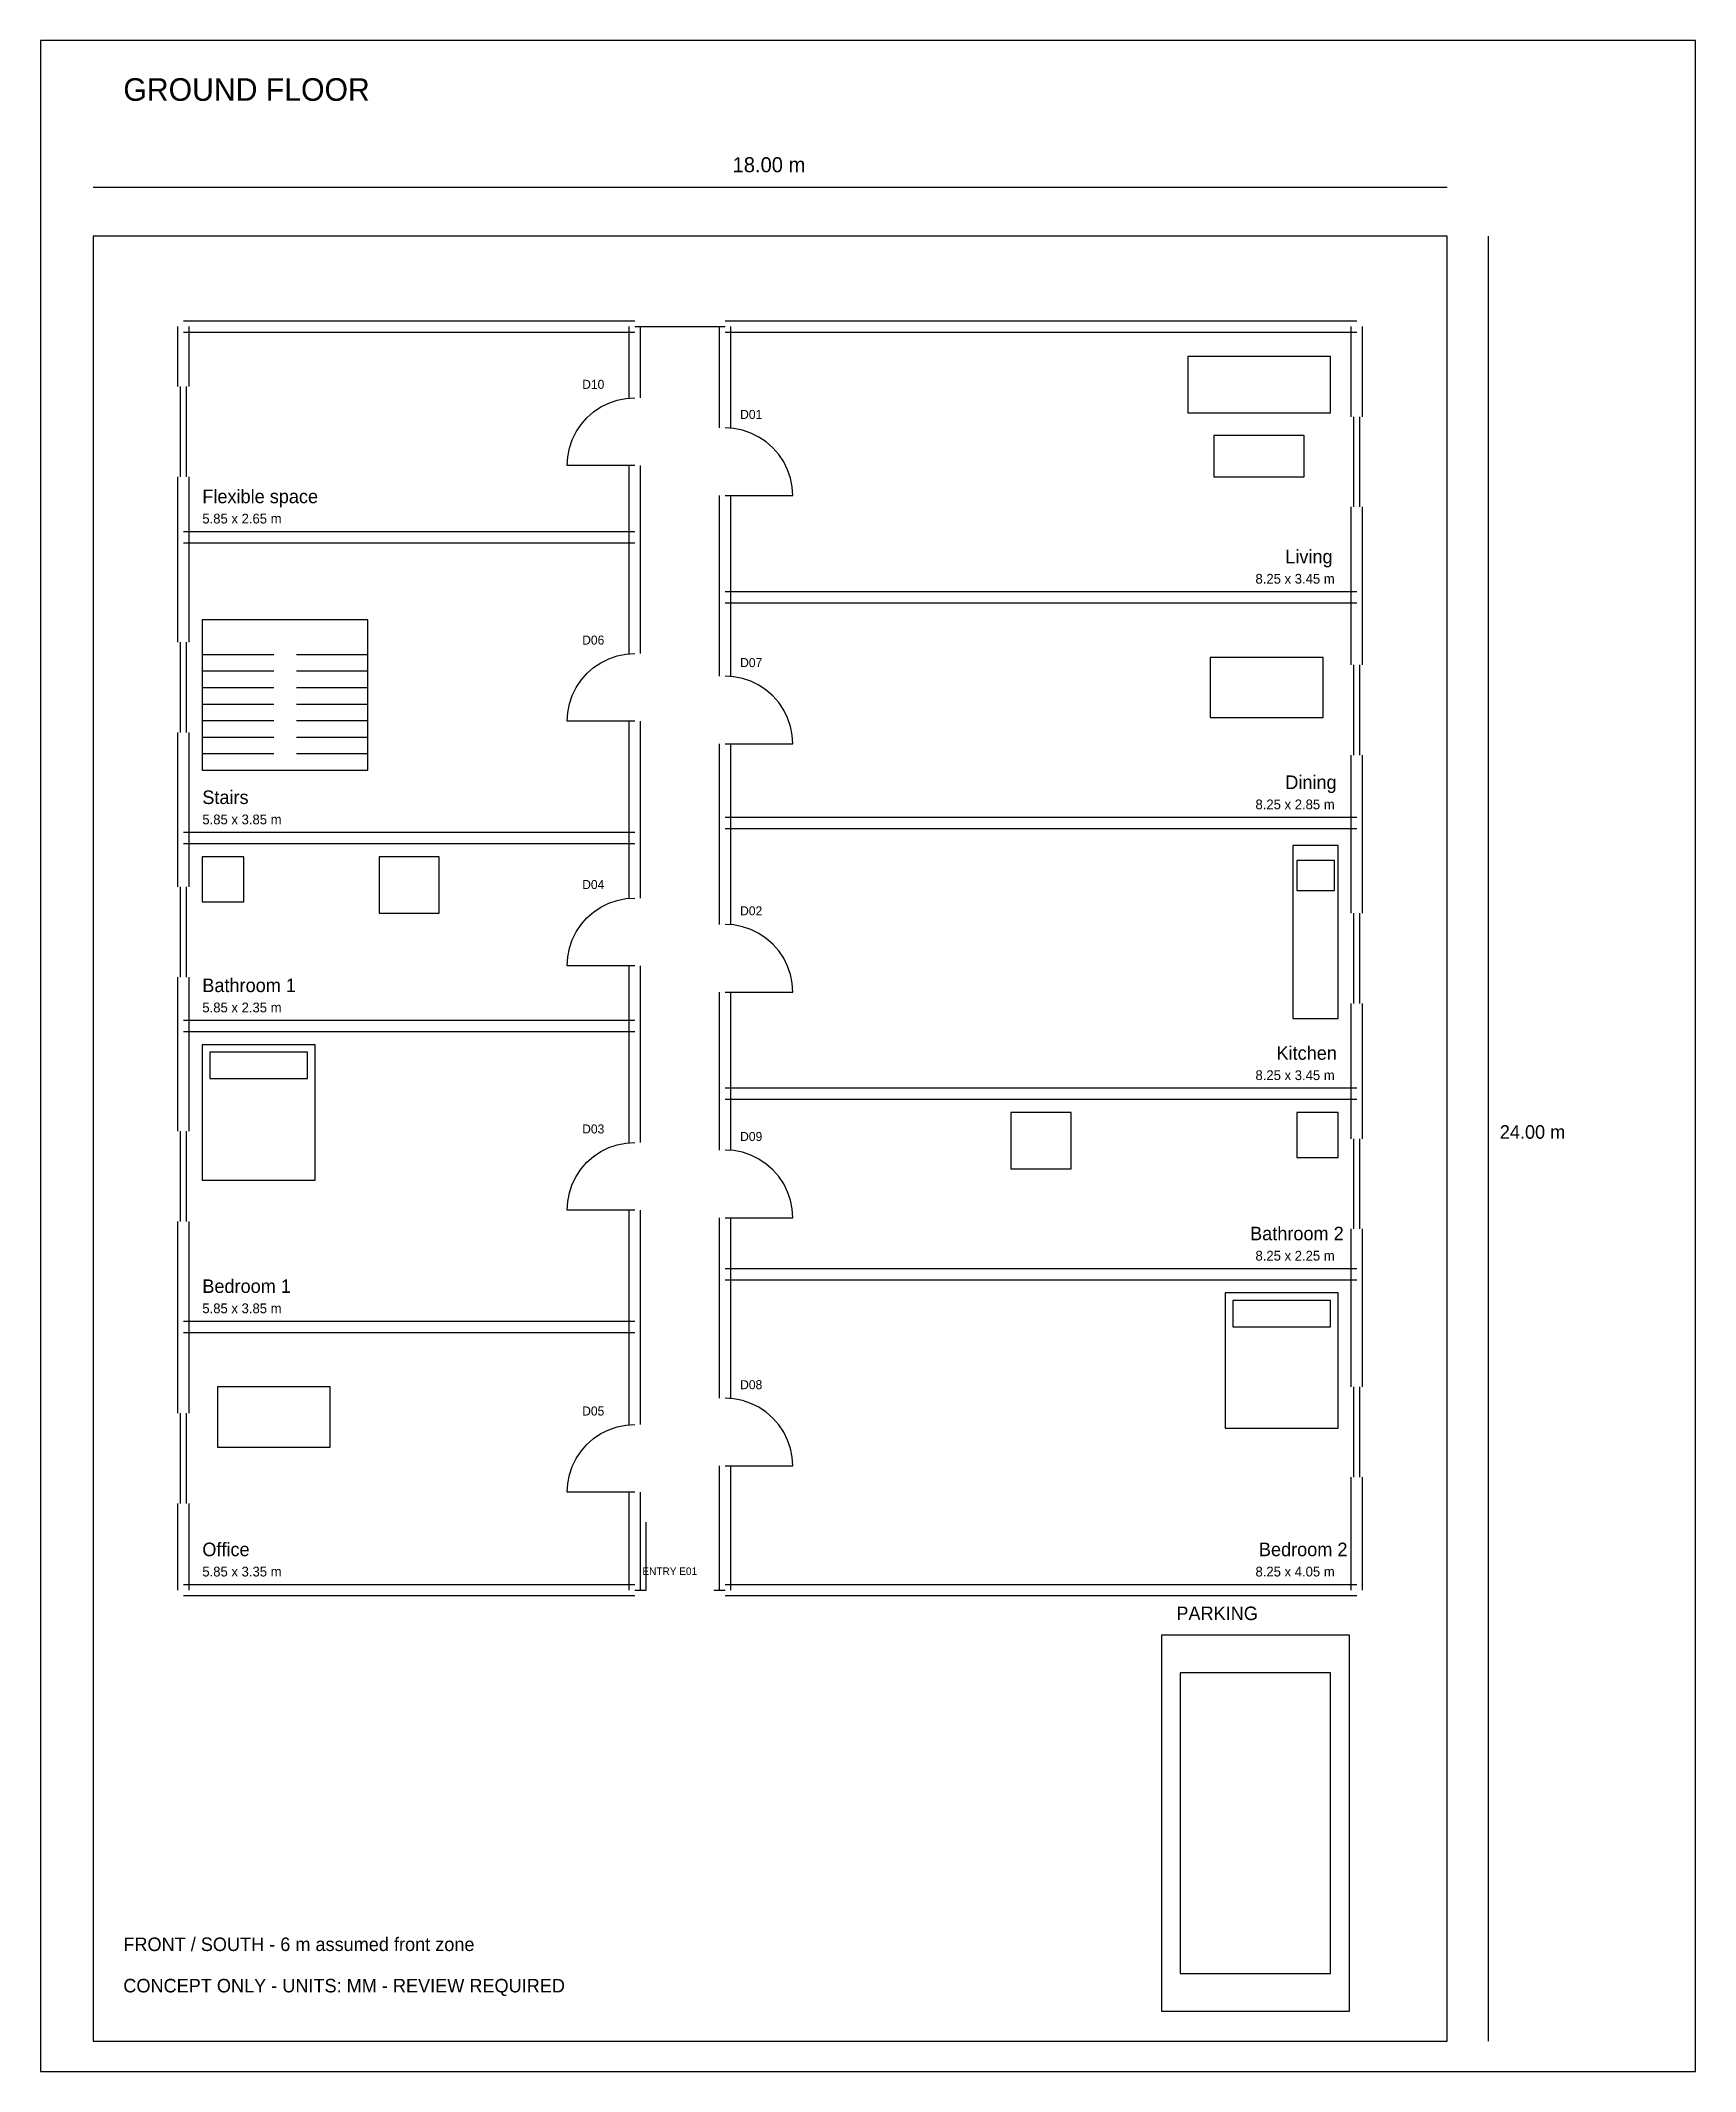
# Model space of a CAD drawing. Header units: millimetres. Extents: x -700 to 21300, y -400 to 26600.
import ezdxf

# ---------------------------------------------------------------- set-up
doc = ezdxf.new("R2010")
doc.units = ezdxf.units.MM
for name, color, linetype in [('DIMENSIONS', 2, 'CONTINUOUS'), ('DOORS', 3, 'CONTINUOUS'), ('FRAME', 8, 'CONTINUOUS'), ('FURNITURE', 8, 'CONTINUOUS'), ('LABELS', 7, 'CONTINUOUS'), ('PLOT', 8, 'CONTINUOUS'), ('SITE', 3, 'CONTINUOUS'), ('STAIRS', 6, 'CONTINUOUS'), ('WALLS', 7, 'CONTINUOUS'), ('WINDOWS', 4, 'CONTINUOUS')]:
    doc.layers.add(name, color=color, linetype=linetype)

msp = doc.modelspace()

# ---------------------------------------------------------------- linework, layer by layer
at = {"layer": 'DIMENSIONS'}
for p, q in [((0, 24650), (18000, 24650)), ((18550, 0), (18550, 24000))]:
    msp.add_line(p, q, dxfattribs=at)
at = {"layer": 'DOORS'}
for p, q in [((6563.6, 21586.4), (6652.1, 21664)), ((6652.1, 21664), (6750, 21729.4)), ((6750, 21729.4), (6855.6, 21781.5)), ((6855.6, 21781.5), (6967.1, 21819.3)), ((6967.1, 21819.3), (7082.5, 21842.3)), ((7082.5, 21842.3), (7200, 21850)), ((6368.5, 21294.4), (6420.6, 21400)), ((6420.6, 21400), (6486, 21497.9)), ((6486, 21497.9), (6563.6, 21586.4)), ((8517.5, 21442.3), (8400, 21450)), ((8632.9, 21419.3), (8517.5, 21442.3)), ((8744.4, 21381.5), (8632.9, 21419.3)), ((8850, 21329.4), (8744.4, 21381.5)), ((6300, 20950), (6307.7, 21067.5)), ((6307.7, 21067.5), (6330.7, 21182.9)), ((6330.7, 21182.9), (6368.5, 21294.4)), ((8947.9, 21264), (8850, 21329.4)), ((9036.4, 21186.4), (8947.9, 21264)), ((9114, 21097.9), (9036.4, 21186.4)), ((9179.4, 21000), (9114, 21097.9)), ((7200, 20950), (6300, 20950)), ((9231.5, 20894.4), (9179.4, 21000)), ((9269.3, 20782.9), (9231.5, 20894.4)), ((8400, 20550), (9300, 20550)), ((9292.3, 20667.5), (9269.3, 20782.9)), ((9300, 20550), (9292.3, 20667.5)), ((6750, 18329.4), (6855.6, 18381.5)), ((6855.6, 18381.5), (6967.1, 18419.3)), ((6967.1, 18419.3), (7082.5, 18442.3)), ((7082.5, 18442.3), (7200, 18450)), ((6420.6, 18000), (6486, 18097.9)), ((6486, 18097.9), (6563.6, 18186.4)), ((6563.6, 18186.4), (6652.1, 18264)), ((6652.1, 18264), (6750, 18329.4)), ((8517.5, 18142.3), (8400, 18150)), ((8632.9, 18119.3), (8517.5, 18142.3)), ((8744.4, 18081.5), (8632.9, 18119.3)), ((6330.7, 17782.9), (6368.5, 17894.4)), ((6368.5, 17894.4), (6420.6, 18000)), ((8850, 18029.4), (8744.4, 18081.5)), ((8947.9, 17964), (8850, 18029.4)), ((9036.4, 17886.4), (8947.9, 17964)), ((9114, 17797.9), (9036.4, 17886.4)), ((6300, 17550), (6307.7, 17667.5)), ((7200, 17550), (6300, 17550)), ((6307.7, 17667.5), (6330.7, 17782.9)), ((9179.4, 17700), (9114, 17797.9)), ((9231.5, 17594.4), (9179.4, 17700)), ((9269.3, 17482.9), (9231.5, 17594.4)), ((9292.3, 17367.5), (9269.3, 17482.9)), ((9300, 17250), (9292.3, 17367.5)), ((8400, 17250), (9300, 17250)), ((6750, 15079.4), (6855.6, 15131.5)), ((6855.6, 15131.5), (6967.1, 15169.3)), ((6967.1, 15169.3), (7082.5, 15192.3)), ((7082.5, 15192.3), (7200, 15200)), ((6486, 14847.9), (6563.6, 14936.4)), ((6563.6, 14936.4), (6652.1, 15014)), ((6652.1, 15014), (6750, 15079.4)), ((8517.5, 14842.3), (8400, 14850)), ((6330.7, 14532.9), (6368.5, 14644.4)), ((6368.5, 14644.4), (6420.6, 14750)), ((6420.6, 14750), (6486, 14847.9)), ((8632.9, 14819.3), (8517.5, 14842.3)), ((8744.4, 14781.5), (8632.9, 14819.3)), ((8850, 14729.4), (8744.4, 14781.5)), ((8947.9, 14664), (8850, 14729.4)), ((9036.4, 14586.4), (8947.9, 14664)), ((9114, 14497.9), (9036.4, 14586.4)), ((6300, 14300), (6307.7, 14417.5)), ((6307.7, 14417.5), (6330.7, 14532.9)), ((9179.4, 14400), (9114, 14497.9)), ((9231.5, 14294.4), (9179.4, 14400)), ((7200, 14300), (6300, 14300)), ((9269.3, 14182.9), (9231.5, 14294.4)), ((9292.3, 14067.5), (9269.3, 14182.9)), ((9300, 13950), (9292.3, 14067.5)), ((8400, 13950), (9300, 13950)), ((6750, 11829.4), (6855.6, 11881.5)), ((6855.6, 11881.5), (6967.1, 11919.3)), ((6967.1, 11919.3), (7082.5, 11942.3)), ((7082.5, 11942.3), (7200, 11950)), ((6486, 11597.9), (6563.6, 11686.4)), ((6563.6, 11686.4), (6652.1, 11764)), ((6652.1, 11764), (6750, 11829.4)), ((8517.5, 11842.3), (8400, 11850)), ((8632.9, 11819.3), (8517.5, 11842.3)), ((8744.4, 11781.5), (8632.9, 11819.3)), ((8850, 11729.4), (8744.4, 11781.5)), ((8947.9, 11664), (8850, 11729.4)), ((9036.4, 11586.4), (8947.9, 11664)), ((6330.7, 11282.9), (6368.5, 11394.4)), ((6368.5, 11394.4), (6420.6, 11500)), ((6420.6, 11500), (6486, 11597.9)), ((9114, 11497.9), (9036.4, 11586.4)), ((9179.4, 11400), (9114, 11497.9)), ((9231.5, 11294.4), (9179.4, 11400)), ((6300, 11050), (6307.7, 11167.5)), ((6307.7, 11167.5), (6330.7, 11282.9)), ((9269.3, 11182.9), (9231.5, 11294.4)), ((9292.3, 11067.5), (9269.3, 11182.9)), ((7200, 11050), (6300, 11050)), ((8400, 10950), (9300, 10950)), ((9300, 10950), (9292.3, 11067.5)), ((8517.5, 8542.3), (8400, 8550)), ((8632.9, 8519.3), (8517.5, 8542.3)), ((8744.4, 8481.5), (8632.9, 8519.3)), ((8850, 8429.4), (8744.4, 8481.5)), ((8947.9, 8364), (8850, 8429.4)), ((6750, 8079.4), (6855.6, 8131.5)), ((6855.6, 8131.5), (6967.1, 8169.3)), ((6967.1, 8169.3), (7082.5, 8192.3)), ((7082.5, 8192.3), (7200, 8200)), ((9036.4, 8286.4), (8947.9, 8364)), ((9114, 8197.9), (9036.4, 8286.4)), ((9179.4, 8100), (9114, 8197.9)), ((9231.5, 7994.4), (9179.4, 8100)), ((6420.6, 7750), (6486, 7847.9)), ((6486, 7847.9), (6563.6, 7936.4)), ((6563.6, 7936.4), (6652.1, 8014)), ((6652.1, 8014), (6750, 8079.4)), ((9269.3, 7882.9), (9231.5, 7994.4)), ((9292.3, 7767.5), (9269.3, 7882.9)), ((6330.7, 7532.9), (6368.5, 7644.4)), ((6368.5, 7644.4), (6420.6, 7750)), ((8400, 7650), (9300, 7650)), ((9300, 7650), (9292.3, 7767.5)), ((6300, 7300), (6307.7, 7417.5)), ((7200, 7300), (6300, 7300)), ((6307.7, 7417.5), (6330.7, 7532.9)), ((7350, 6000), (7350, 6900))]:
    msp.add_line(p, q, dxfattribs=at)
at = {"layer": 'FRAME'}
for p, q in [((21300, 26600), (-700, 26600)), ((-700, 26600), (-700, -400)), ((21300, -400), (21300, 26600)), ((-700, -400), (21300, -400))]:
    msp.add_line(p, q, dxfattribs=at)
at = {"layer": 'FURNITURE'}
for p, q in [((16450, 22400), (14550, 22400)), ((14550, 22400), (14550, 21650)), ((16450, 21650), (16450, 22400)), ((14550, 21650), (16450, 21650)), ((16100, 21350), (14900, 21350)), ((14900, 21350), (14900, 20800)), ((16100, 20800), (16100, 21350)), ((14900, 20800), (16100, 20800)), ((16350, 18400), (14850, 18400)), ((14850, 18400), (14850, 17600)), ((16350, 17600), (16350, 18400)), ((14850, 17600), (16350, 17600)), ((2000, 15750), (1450, 15750)), ((1450, 15750), (1450, 15150)), ((2000, 15150), (2000, 15750)), ((4600, 15750), (3800, 15750)), ((3800, 15750), (3800, 15000)), ((4600, 15000), (4600, 15750)), ((16550, 15900), (15950, 15900)), ((15950, 15900), (15950, 13600)), ((16500, 15700), (16000, 15700)), ((16000, 15700), (16000, 15300)), ((16500, 15300), (16500, 15700)), ((16550, 13600), (16550, 15900)), ((1450, 15150), (2000, 15150)), ((16000, 15300), (16500, 15300)), ((3800, 15000), (4600, 15000)), ((15950, 13600), (16550, 13600)), ((2950, 13250), (1450, 13250)), ((1450, 13250), (1450, 11450)), ((2950, 11450), (2950, 13250)), ((2850, 13150), (1550, 13150)), ((1550, 13150), (1550, 12800)), ((2850, 12800), (2850, 13150)), ((1550, 12800), (2850, 12800)), ((13000, 12350), (12200, 12350)), ((12200, 12350), (12200, 11600)), ((13000, 11600), (13000, 12350)), ((16550, 12350), (16000, 12350)), ((16000, 12350), (16000, 11750)), ((16550, 11750), (16550, 12350)), ((16000, 11750), (16550, 11750)), ((1450, 11450), (2950, 11450)), ((12200, 11600), (13000, 11600)), ((16550, 9950), (15050, 9950)), ((15050, 9950), (15050, 8150)), ((16450, 9850), (15150, 9850)), ((15150, 9850), (15150, 9500)), ((16450, 9500), (16450, 9850)), ((16550, 8150), (16550, 9950)), ((15150, 9500), (16450, 9500)), ((3150, 8700), (1650, 8700)), ((1650, 8700), (1650, 7900)), ((3150, 7900), (3150, 8700)), ((15050, 8150), (16550, 8150)), ((1650, 7900), (3150, 7900)), ((16450, 4900), (14450, 4900)), ((14450, 4900), (14450, 900)), ((16450, 900), (16450, 4900)), ((14450, 900), (16450, 900))]:
    msp.add_line(p, q, dxfattribs=at)
at = {"layer": 'PLOT'}
for p, q in [((18000, 24000), (0, 24000)), ((0, 24000), (0, 0)), ((18000, 0), (18000, 24000)), ((0, 0), (18000, 0))]:
    msp.add_line(p, q, dxfattribs=at)
at = {"layer": 'SITE'}
for p, q in [((16700, 5400), (14200, 5400)), ((14200, 5400), (14200, 400)), ((16700, 400), (16700, 5400)), ((14200, 400), (16700, 400))]:
    msp.add_line(p, q, dxfattribs=at)
at = {"layer": 'STAIRS'}
for p, q in [((3650, 18900), (1450, 18900)), ((1450, 18900), (1450, 16900)), ((3650, 16900), (3650, 18900)), ((1450, 18440), (2400, 18440)), ((2700, 18440), (3650, 18440)), ((1450, 18220), (2400, 18220)), ((2700, 18220), (3650, 18220)), ((1450, 18000), (2400, 18000)), ((2700, 18000), (3650, 18000)), ((1450, 17780), (2400, 17780)), ((1450, 17560), (2400, 17560)), ((2700, 17780), (3650, 17780)), ((2700, 17560), (3650, 17560)), ((1450, 17340), (2400, 17340)), ((2700, 17340), (3650, 17340)), ((1450, 17120), (2400, 17120)), ((2700, 17120), (3650, 17120)), ((1450, 16900), (3650, 16900)), ((1450, 16900), (2400, 16900)), ((2700, 16900), (3650, 16900))]:
    msp.add_line(p, q, dxfattribs=at)
at = {"layer": 'WALLS'}
for p, q in [((1125, 22000), (1125, 22800)), ((1200, 22875), (7200, 22875)), ((1200, 22725), (7200, 22725)), ((1275, 22000), (1275, 22800)), ((7125, 21850), (7125, 22800)), ((7200, 22800), (8400, 22800)), ((7275, 21850), (7275, 22800)), ((8325, 21450), (8325, 22800)), ((8400, 22875), (16800, 22875)), ((8400, 22725), (16800, 22725)), ((8475, 21450), (8475, 22800)), ((16725, 21600), (16725, 22800)), ((16875, 21600), (16875, 22800)), ((1125, 20000), (1125, 20800)), ((1275, 20000), (1275, 20800)), ((7125, 20000), (7125, 20950)), ((7275, 20000), (7275, 20950)), ((8325, 19200), (8325, 20550)), ((8475, 19200), (8475, 20550)), ((16725, 19200), (16725, 20400)), ((16875, 19200), (16875, 20400)), ((1125, 18600), (1125, 20000)), ((1200, 20075), (7200, 20075)), ((1275, 18600), (1275, 20000)), ((7125, 18450), (7125, 20000)), ((7275, 18450), (7275, 20000)), ((1200, 19925), (7200, 19925)), ((8325, 18150), (8325, 19200)), ((8400, 19275), (16800, 19275)), ((8475, 18150), (8475, 19200)), ((16725, 18300), (16725, 19200)), ((16875, 18300), (16875, 19200)), ((8400, 19125), (16800, 19125)), ((7125, 16000), (7125, 17550)), ((7275, 16000), (7275, 17550)), ((1125, 16000), (1125, 17400)), ((1275, 16000), (1275, 17400)), ((8325, 16200), (8325, 17250)), ((8475, 16200), (8475, 17250)), ((16725, 16200), (16725, 17100)), ((16875, 16200), (16875, 17100)), ((8325, 14850), (8325, 16200)), ((8400, 16275), (16800, 16275)), ((8475, 14850), (8475, 16200)), ((16725, 15000), (16725, 16200)), ((16875, 15000), (16875, 16200)), ((1125, 15350), (1125, 16000)), ((1200, 16075), (7200, 16075)), ((1275, 15350), (1275, 16000)), ((7125, 15200), (7125, 16000)), ((7275, 15200), (7275, 16000)), ((8400, 16125), (16800, 16125)), ((1200, 15925), (7200, 15925)), ((1125, 13500), (1125, 14150)), ((1275, 13500), (1275, 14150)), ((7125, 13500), (7125, 14300)), ((7275, 13500), (7275, 14300)), ((8325, 12600), (8325, 13950)), ((8475, 12600), (8475, 13950)), ((16725, 12600), (16725, 13800)), ((16875, 12600), (16875, 13800)), ((1125, 12100), (1125, 13500)), ((1200, 13575), (7200, 13575)), ((1275, 12100), (1275, 13500)), ((7125, 11950), (7125, 13500)), ((7275, 11950), (7275, 13500)), ((1200, 13425), (7200, 13425)), ((8325, 11850), (8325, 12600)), ((8400, 12675), (16800, 12675)), ((8400, 12525), (16800, 12525)), ((8475, 11850), (8475, 12600)), ((16725, 12000), (16725, 12600)), ((16875, 12000), (16875, 12600)), ((1125, 9500), (1125, 10900)), ((1275, 9500), (1275, 10900)), ((7125, 9500), (7125, 11050)), ((7275, 9500), (7275, 11050)), ((8325, 10200), (8325, 10950)), ((8475, 10200), (8475, 10950)), ((16725, 10200), (16725, 10800)), ((16875, 10200), (16875, 10800)), ((8400, 10275), (16800, 10275)), ((8325, 8550), (8325, 10200)), ((8400, 10125), (16800, 10125)), ((8475, 8550), (8475, 10200)), ((16725, 8700), (16725, 10200)), ((16875, 8700), (16875, 10200)), ((1125, 8350), (1125, 9500)), ((1200, 9575), (7200, 9575)), ((1275, 8350), (1275, 9500)), ((7125, 8200), (7125, 9500)), ((7275, 8200), (7275, 9500)), ((1200, 9425), (7200, 9425)), ((8325, 6000), (8325, 7650)), ((8475, 6000), (8475, 7650)), ((7125, 6000), (7125, 7300)), ((7275, 6000), (7275, 7300)), ((16725, 6000), (16725, 7500)), ((16875, 6000), (16875, 7500)), ((1125, 6000), (1125, 7150)), ((1275, 6000), (1275, 7150)), ((1200, 6075), (7200, 6075)), ((7200, 6000), (7350, 6000)), ((8250, 6000), (8400, 6000)), ((8400, 6075), (16800, 6075)), ((1200, 5925), (7200, 5925)), ((8400, 5925), (16800, 5925))]:
    msp.add_line(p, q, dxfattribs=at)
at = {"layer": 'WINDOWS'}
for p, q in [((1160, 20800), (1160, 22000)), ((1240, 20800), (1240, 22000)), ((16760, 20400), (16760, 21600)), ((16840, 20400), (16840, 21600)), ((1160, 17400), (1160, 18600)), ((1240, 17400), (1240, 18600)), ((16760, 17100), (16760, 18300)), ((16840, 17100), (16840, 18300)), ((1160, 14150), (1160, 15350)), ((1240, 14150), (1240, 15350)), ((16760, 13800), (16760, 15000)), ((16840, 13800), (16840, 15000)), ((1160, 10900), (1160, 12100)), ((1240, 10900), (1240, 12100)), ((16760, 10800), (16760, 12000)), ((16840, 10800), (16840, 12000)), ((16760, 7500), (16760, 8700)), ((16840, 7500), (16840, 8700)), ((1160, 7150), (1160, 8350)), ((1240, 7150), (1240, 8350))]:
    msp.add_line(p, q, dxfattribs=at)

# ---------------------------------------------------------------- texts
at = {"layer": 'LABELS'}
for s, height, p in [('GROUND FLOOR', 300, (400, 25800)), ('18.00 m', 200, (8500, 24850)), ('D10', 120, (6500, 21970)), ('D01', 120, (8600, 21570)), ('Flexible space', 180, (1450, 20450)), ('5.85 x 2.65 m', 130, (1450, 20180)), ('Living', 180, (15848, 19650)), ('8.25 x 3.45 m', 130, (15451.5, 19380)), ('D06', 120, (6500, 18570)), ('D07', 120, (8600, 18270)), ('Dining', 180, (15848, 16650)), ('Stairs', 180, (1450, 16450)), ('8.25 x 2.85 m', 130, (15451.5, 16380)), ('5.85 x 3.85 m', 130, (1450, 16180)), ('D04', 120, (6500, 15320)), ('D02', 120, (8600, 14970)), ('Bathroom 1', 180, (1450, 13950)), ('5.85 x 2.35 m', 130, (1450, 13680)), ('Kitchen', 180, (15731, 13050)), ('8.25 x 3.45 m', 130, (15451.5, 12780)), ('D03', 120, (6500, 12070)), ('24.00 m', 180, (18700, 12000)), ('D09', 120, (8600, 11970)), ('Bathroom 2', 180, (15380, 10650)), ('8.25 x 2.25 m', 130, (15451.5, 10380)), ('Bedroom 1', 180, (1450, 9950)), ('5.85 x 3.85 m', 130, (1450, 9680)), ('D08', 120, (8600, 8670)), ('D05', 120, (6500, 8320)), ('Office', 180, (1450, 6450)), ('Bedroom 2', 180, (15497, 6450)), ('5.85 x 3.35 m', 130, (1450, 6180)), ('ENTRY E01', 100, (7300, 6200)), ('8.25 x 4.05 m', 130, (15451.5, 6180)), ('PARKING', 180, (14400, 5600)), ('FRONT / SOUTH - 6 m assumed front zone', 180, (400, 1200)), ('CONCEPT ONLY - UNITS: MM - REVIEW REQUIRED', 180, (400, 650))]:
    msp.add_text(s, height=height, dxfattribs=at).set_placement(p)

doc.saveas('drawing.dxf')
